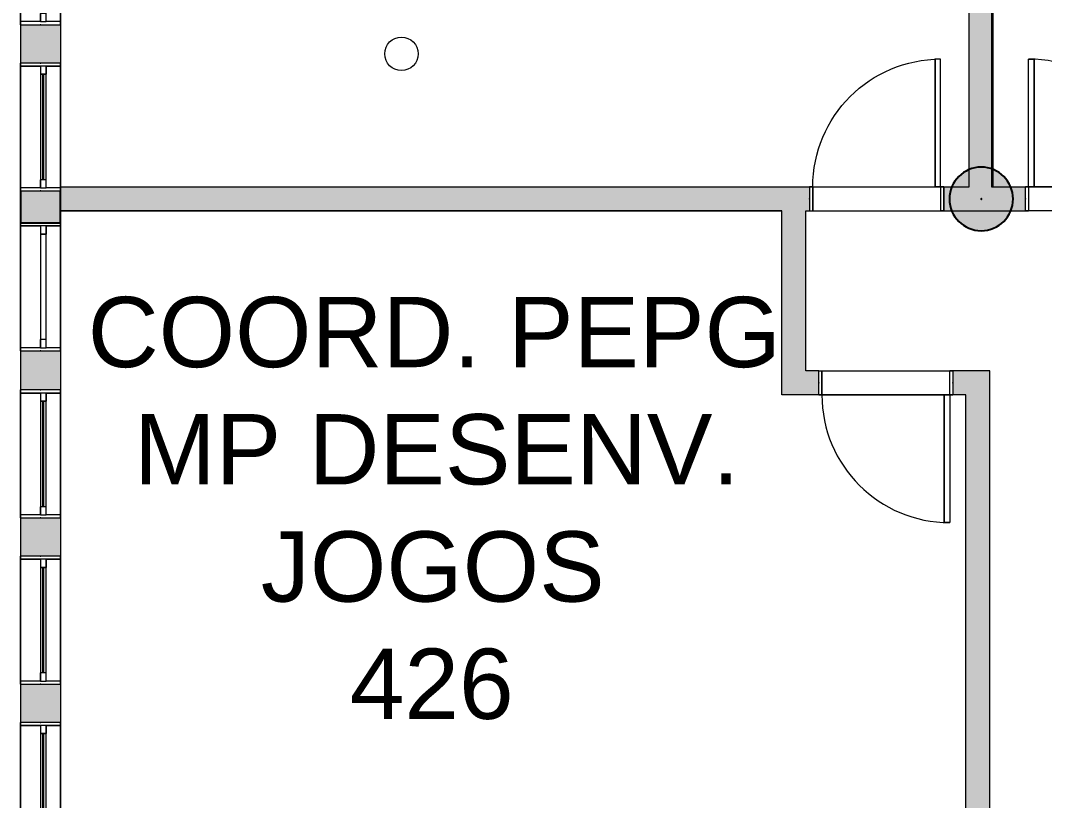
# Model space of a CAD drawing. Header units: metres. Extents: x 512 to 829, y -209 to 245.
# Drawn here: x 763.84 to 770.25, y -85.34 to -80.46 of the extents above; entities that cross this region are included whole.
import ezdxf

# ---------------------------------------------------------------- set-up
doc = ezdxf.new("R2010")
doc.units = ezdxf.units.M
doc.header["$LTSCALE"] = 0.508
doc.set_wipeout_variables(frame=1)
doc.header["$PDSIZE"] = -2
for name, color, linetype, lineweight in [('AMB-NOVOS', 10, 'Continuous', 15), ('COVID-ADESIVO MESA A', 20, 'Continuous', 5), ('None', 7, 'Continuous', 5), ('NãoImprimir', 7, 'Continuous', 5), ('Peitoris', 2, 'Continuous', 5), ('Telhado-Princ', 7, 'Continuous', 5)]:
    doc.layers.add(name, color=color, linetype=linetype, lineweight=lineweight)

# ---------------------------------------------------------------- blocks, each defined once
blk = doc.blocks.new('Grupo-597')
at = {"color": 7, "linetype": 'Continuous', "lineweight": 5}
for points in [[(-0.4, 0.125), (-0.38095, 0.125), (-0.38095, -0.125), (-0.4, -0.125)], [(0.38095, 0.125), (0.4, 0.125), (0.4, -0.125), (0.38095, -0.125)]]:
    blk.add_wipeout(points, dxfattribs=at).dxf.layer = 'None'
at = {"layer": 'None', "color": 7, "linetype": 'Continuous', "lineweight": 5}
for points in [[(-0.4, 0.125), (-0.38095, 0.125), (-0.38095, -0.125), (-0.4, -0.125)], [(0.38095, 0.125), (0.4, 0.125), (0.4, -0.125), (0.38095, -0.125)]]:
    blk.add_lwpolyline(points, close=True, dxfattribs=at)
blk = doc.blocks.new('Grupo-598')
at = {"layer": 'None', "color": 7}
blk.add_blockref('Grupo-597', (0, 0), dxfattribs=at)
at = {"layer": 'None', "color": 7, "linetype": 'Continuous', "lineweight": 5}
for p, q in [((-0.4, 0.125), (-0.38095, 0.125)), ((-0.38095, 0.125), (-0.38095, -0.125)), ((0.4, 0.125), (0.38095, 0.125)), ((0.38095, 0.125), (0.38095, -0.125)), ((-0.4, -0.125), (-0.38095, -0.125)), ((0.4, -0.125), (0.38095, -0.125))]:
    blk.add_line(p, q, dxfattribs=at)
blk = doc.blocks.new('Grupo-599')
at = {"layer": 'None', "color": 7, "linetype": 'Continuous', "lineweight": 5}
for p, q in [((-0.38095, 0.034925), (-0.38095, 0)), ((0.38095, 0.034925), (0.38095, 0))]:
    blk.add_line(p, q, dxfattribs=at)
blk = doc.blocks.new('Grupo-600')
at = {"color": 7, "linetype": 'Continuous', "lineweight": 5}
for points in [[(-0.38095, 0.034925), (-0.33015, 0.034925), (-0.33015, 0), (-0.38095, 0)], [(0.33015, 0.034925), (0.38095, 0.034925), (0.38095, 0), (0.33015, 0)]]:
    blk.add_wipeout(points, dxfattribs=at).dxf.layer = 'None'
at = {"layer": 'None', "color": 7, "linetype": 'Continuous', "lineweight": 5}
for points in [[(-0.38095, 0.034925), (-0.33015, 0.034925), (-0.33015, 0), (-0.38095, 0)], [(0.33015, 0.034925), (0.38095, 0.034925), (0.38095, 0), (0.33015, 0)]]:
    blk.add_lwpolyline(points, close=True, dxfattribs=at)
blk = doc.blocks.new('Grupo-601')
at = {"layer": 'None', "color": 7}
blk.add_blockref('Grupo-599', (0, 0), dxfattribs=at)
at = {"color": 7, "linetype": 'Continuous', "lineweight": 5}
blk.add_wipeout([(-0.33015, 0.034925), (0.33015, 0.034925), (0.33015, 0), (-0.33015, 0)], dxfattribs=at).dxf.layer = 'None'
at = {"layer": 'None', "color": 7, "linetype": 'Continuous', "lineweight": 5}
blk.add_lwpolyline([(-0.33015, 0.034925), (0.33015, 0.034925), (0.33015, 0), (-0.33015, 0)], close=True, dxfattribs=at)
at = {"layer": 'None', "color": 7}
blk.add_blockref('Grupo-600', (0, 0), dxfattribs=at)
at = {"layer": 'None', "color": 7, "linetype": 'Continuous', "lineweight": 5}
for p, q in [((-0.38095, 0.034925), (-0.33015, 0.034925)), ((-0.38095, 0), (-0.33015, 0)), ((-0.33015, 0.034925), (-0.33015, 0)), ((0.38095, 0.034925), (0.33015, 0.034925)), ((0.33015, 0.034925), (0.33015, 0)), ((0.38095, 0), (0.33015, 0))]:
    blk.add_line(p, q, dxfattribs=at)
blk = doc.blocks.new('Grupo-604')
at = {"layer": 'None', "color": 7, "linetype": 'Continuous', "lineweight": 20}
for p, q in [((0.4, 0.125), (-0.4, 0.125)), ((0.4, -0.125), (-0.4, -0.125))]:
    blk.add_line(p, q, dxfattribs=at)
blk = doc.blocks.new('Window (2D)-54')
at = {"color": 7, "linetype": 'Continuous', "lineweight": 5}
blk.add_wipeout([(-0.4, 0.125), (0.4, 0.125), (0.4, -0.125), (-0.4, -0.125)], dxfattribs=at).dxf.layer = 'None'
at = {"layer": 'None', "color": 7}
blk.add_blockref('Grupo-598', (0, 0), dxfattribs=at)
at = {"layer": 'None', "color": 7, "linetype": 'Continuous', "lineweight": 5}
for p, q in [((-0.4, 0.125), (0.4, 0.125)), ((-0.4, -0.125), (0.4, -0.125))]:
    blk.add_line(p, q, dxfattribs=at)
at = {"layer": 'NãoImprimir', "linetype": 'Continuous'}
for p in [(-0.4, 0), (0.4, 0)]:
    blk.add_point(p, dxfattribs=at)
at = {"layer": 'Peitoris'}
blk.add_blockref('Grupo-601', (0, 0), dxfattribs=at)
at = {"layer": 'Telhado-Princ'}
blk.add_blockref('Grupo-604', (0, 0), dxfattribs=at)
blk = doc.blocks.new('Grupo-605')
at = {"color": 7, "linetype": 'Continuous', "lineweight": 5}
for points in [[(-0.4, 0.125), (-0.38095, 0.125), (-0.38095, -0.125), (-0.4, -0.125)], [(0.38095, 0.125), (0.4, 0.125), (0.4, -0.125), (0.38095, -0.125)]]:
    blk.add_wipeout(points, dxfattribs=at).dxf.layer = 'None'
at = {"layer": 'None', "color": 7, "linetype": 'Continuous', "lineweight": 5}
for points in [[(-0.4, 0.125), (-0.38095, 0.125), (-0.38095, -0.125), (-0.4, -0.125)], [(0.38095, 0.125), (0.4, 0.125), (0.4, -0.125), (0.38095, -0.125)]]:
    blk.add_lwpolyline(points, close=True, dxfattribs=at)
blk = doc.blocks.new('Grupo-606')
at = {"layer": 'None', "color": 7}
blk.add_blockref('Grupo-605', (0, 0), dxfattribs=at)
at = {"layer": 'None', "color": 7, "linetype": 'Continuous', "lineweight": 5}
for p, q in [((-0.4, 0.125), (-0.38095, 0.125)), ((-0.38095, 0.125), (-0.38095, -0.125)), ((0.4, 0.125), (0.38095, 0.125)), ((0.38095, 0.125), (0.38095, -0.125)), ((-0.4, -0.125), (-0.38095, -0.125)), ((0.4, -0.125), (0.38095, -0.125))]:
    blk.add_line(p, q, dxfattribs=at)
blk = doc.blocks.new('Grupo-607')
at = {"layer": 'None', "color": 7, "linetype": 'Continuous', "lineweight": 5}
for p, q in [((-0.38095, 0.034925), (-0.38095, 0)), ((0.38095, 0.034925), (0.38095, 0))]:
    blk.add_line(p, q, dxfattribs=at)
blk = doc.blocks.new('Grupo-608')
at = {"color": 7, "linetype": 'Continuous', "lineweight": 5}
for points in [[(-0.38095, 0.034925), (-0.33015, 0.034925), (-0.33015, 0), (-0.38095, 0)], [(0.33015, 0.034925), (0.38095, 0.034925), (0.38095, 0), (0.33015, 0)]]:
    blk.add_wipeout(points, dxfattribs=at).dxf.layer = 'None'
at = {"layer": 'None', "color": 7, "linetype": 'Continuous', "lineweight": 5}
for points in [[(-0.38095, 0.034925), (-0.33015, 0.034925), (-0.33015, 0), (-0.38095, 0)], [(0.33015, 0.034925), (0.38095, 0.034925), (0.38095, 0), (0.33015, 0)]]:
    blk.add_lwpolyline(points, close=True, dxfattribs=at)
blk = doc.blocks.new('Grupo-609')
at = {"layer": 'None', "color": 7}
blk.add_blockref('Grupo-607', (0, 0), dxfattribs=at)
at = {"color": 7, "linetype": 'Continuous', "lineweight": 5}
blk.add_wipeout([(-0.33015, 0.034925), (0.33015, 0.034925), (0.33015, 0), (-0.33015, 0)], dxfattribs=at).dxf.layer = 'None'
at = {"layer": 'None', "color": 7, "linetype": 'Continuous', "lineweight": 5}
blk.add_lwpolyline([(-0.33015, 0.034925), (0.33015, 0.034925), (0.33015, 0), (-0.33015, 0)], close=True, dxfattribs=at)
at = {"layer": 'None', "color": 7}
blk.add_blockref('Grupo-608', (0, 0), dxfattribs=at)
at = {"layer": 'None', "color": 7, "linetype": 'Continuous', "lineweight": 5}
for p, q in [((-0.38095, 0.034925), (-0.33015, 0.034925)), ((-0.38095, 0), (-0.33015, 0)), ((-0.33015, 0.034925), (-0.33015, 0)), ((0.38095, 0.034925), (0.33015, 0.034925)), ((0.33015, 0.034925), (0.33015, 0)), ((0.38095, 0), (0.33015, 0))]:
    blk.add_line(p, q, dxfattribs=at)
blk = doc.blocks.new('Grupo-610')
at = {"color": 7, "linetype": 'Continuous', "lineweight": 9}
blk.add_wipeout([(-0.3301, 0.0181), (0.3301, 0.0181), (0.3301, 0.0168), (-0.3301, 0.0168)], dxfattribs=at).dxf.layer = 'None'
blk = doc.blocks.new('Grupo-611')
at = {"layer": 'None', "color": 7}
blk.add_blockref('Grupo-610', (0, 0), dxfattribs=at)
at = {"layer": 'None', "color": 7, "linetype": 'Continuous', "lineweight": 25}
for p, q in [((-0.3301, 0.0181), (0.3301, 0.0181)), ((-0.3301, 0.0168), (0.3301, 0.0168))]:
    blk.add_line(p, q, dxfattribs=at)
blk = doc.blocks.new('Grupo-612')
at = {"layer": 'None', "color": 7, "linetype": 'Continuous', "lineweight": 20}
for p, q in [((0.4, 0.125), (-0.4, 0.125)), ((0.4, -0.125), (-0.4, -0.125))]:
    blk.add_line(p, q, dxfattribs=at)
blk = doc.blocks.new('Window (2D)-55')
at = {"color": 7, "linetype": 'Continuous', "lineweight": 5}
blk.add_wipeout([(-0.4, 0.125), (0.4, 0.125), (0.4, -0.125), (-0.4, -0.125)], dxfattribs=at).dxf.layer = 'None'
at = {"layer": 'None', "color": 7}
blk.add_blockref('Grupo-606', (0, 0), dxfattribs=at)
at = {"layer": 'None', "color": 7, "linetype": 'Continuous', "lineweight": 5}
for p, q in [((-0.4, 0.125), (0.4, 0.125)), ((-0.4, -0.125), (0.4, -0.125))]:
    blk.add_line(p, q, dxfattribs=at)
at = {"layer": 'NãoImprimir', "linetype": 'Continuous'}
for p in [(-0.4, 0), (0.4, 0)]:
    blk.add_point(p, dxfattribs=at)
at = {"layer": 'Peitoris'}
blk.add_blockref('Grupo-609', (0, 0), dxfattribs=at)
blk.add_blockref('Grupo-611', (0, 0), dxfattribs=at)
at = {"layer": 'Telhado-Princ'}
blk.add_blockref('Grupo-612', (0, 0), dxfattribs=at)
blk = doc.blocks.new('Grupo-613')
at = {"color": 7, "linetype": 'Continuous', "lineweight": 5}
for points in [[(-0.4, 0.125), (-0.38095, 0.125), (-0.38095, -0.125), (-0.4, -0.125)], [(0.38095, 0.125), (0.4, 0.125), (0.4, -0.125), (0.38095, -0.125)]]:
    blk.add_wipeout(points, dxfattribs=at).dxf.layer = 'None'
at = {"layer": 'None', "color": 7, "linetype": 'Continuous', "lineweight": 5}
for points in [[(-0.4, 0.125), (-0.38095, 0.125), (-0.38095, -0.125), (-0.4, -0.125)], [(0.38095, 0.125), (0.4, 0.125), (0.4, -0.125), (0.38095, -0.125)]]:
    blk.add_lwpolyline(points, close=True, dxfattribs=at)
blk = doc.blocks.new('Grupo-614')
at = {"layer": 'None', "color": 7}
blk.add_blockref('Grupo-613', (0, 0), dxfattribs=at)
at = {"layer": 'None', "color": 7, "linetype": 'Continuous', "lineweight": 5}
for p, q in [((-0.4, 0.125), (-0.38095, 0.125)), ((-0.38095, 0.125), (-0.38095, -0.125)), ((0.4, 0.125), (0.38095, 0.125)), ((0.38095, 0.125), (0.38095, -0.125)), ((-0.4, -0.125), (-0.38095, -0.125)), ((0.4, -0.125), (0.38095, -0.125))]:
    blk.add_line(p, q, dxfattribs=at)
blk = doc.blocks.new('Grupo-615')
at = {"layer": 'None', "color": 7, "linetype": 'Continuous', "lineweight": 5}
for p, q in [((-0.38095, 0.034925), (-0.38095, 0)), ((0.38095, 0.034925), (0.38095, 0))]:
    blk.add_line(p, q, dxfattribs=at)
blk = doc.blocks.new('Grupo-616')
at = {"color": 7, "linetype": 'Continuous', "lineweight": 5}
for points in [[(-0.38095, 0.034925), (-0.33015, 0.034925), (-0.33015, 0), (-0.38095, 0)], [(0.33015, 0.034925), (0.38095, 0.034925), (0.38095, 0), (0.33015, 0)]]:
    blk.add_wipeout(points, dxfattribs=at).dxf.layer = 'None'
at = {"layer": 'None', "color": 7, "linetype": 'Continuous', "lineweight": 5}
for points in [[(-0.38095, 0.034925), (-0.33015, 0.034925), (-0.33015, 0), (-0.38095, 0)], [(0.33015, 0.034925), (0.38095, 0.034925), (0.38095, 0), (0.33015, 0)]]:
    blk.add_lwpolyline(points, close=True, dxfattribs=at)
blk = doc.blocks.new('Grupo-617')
at = {"layer": 'None', "color": 7}
blk.add_blockref('Grupo-615', (0, 0), dxfattribs=at)
at = {"color": 7, "linetype": 'Continuous', "lineweight": 5}
blk.add_wipeout([(-0.33015, 0.034925), (0.33015, 0.034925), (0.33015, 0), (-0.33015, 0)], dxfattribs=at).dxf.layer = 'None'
at = {"layer": 'None', "color": 7, "linetype": 'Continuous', "lineweight": 5}
blk.add_lwpolyline([(-0.33015, 0.034925), (0.33015, 0.034925), (0.33015, 0), (-0.33015, 0)], close=True, dxfattribs=at)
at = {"layer": 'None', "color": 7}
blk.add_blockref('Grupo-616', (0, 0), dxfattribs=at)
at = {"layer": 'None', "color": 7, "linetype": 'Continuous', "lineweight": 5}
for p, q in [((-0.38095, 0.034925), (-0.33015, 0.034925)), ((-0.38095, 0), (-0.33015, 0)), ((-0.33015, 0.034925), (-0.33015, 0)), ((0.38095, 0.034925), (0.33015, 0.034925)), ((0.33015, 0.034925), (0.33015, 0)), ((0.38095, 0), (0.33015, 0))]:
    blk.add_line(p, q, dxfattribs=at)
blk = doc.blocks.new('Grupo-618')
at = {"color": 7, "linetype": 'Continuous', "lineweight": 9}
blk.add_wipeout([(-0.3301, 0.0181), (0.3301, 0.0181), (0.3301, 0.0168), (-0.3301, 0.0168)], dxfattribs=at).dxf.layer = 'None'
blk = doc.blocks.new('Grupo-619')
at = {"layer": 'None', "color": 7}
blk.add_blockref('Grupo-618', (0, 0), dxfattribs=at)
at = {"layer": 'None', "color": 7, "linetype": 'Continuous', "lineweight": 25}
for p, q in [((-0.3301, 0.0181), (0.3301, 0.0181)), ((-0.3301, 0.0168), (0.3301, 0.0168))]:
    blk.add_line(p, q, dxfattribs=at)
blk = doc.blocks.new('Grupo-620')
at = {"layer": 'None', "color": 7, "linetype": 'Continuous', "lineweight": 20}
for p, q in [((0.4, 0.125), (-0.4, 0.125)), ((0.4, -0.125), (-0.4, -0.125))]:
    blk.add_line(p, q, dxfattribs=at)
blk = doc.blocks.new('Window (2D)-56')
at = {"color": 7, "linetype": 'Continuous', "lineweight": 5}
blk.add_wipeout([(-0.4, 0.125), (0.4, 0.125), (0.4, -0.125), (-0.4, -0.125)], dxfattribs=at).dxf.layer = 'None'
at = {"layer": 'None', "color": 7}
blk.add_blockref('Grupo-614', (0, 0), dxfattribs=at)
at = {"layer": 'None', "color": 7, "linetype": 'Continuous', "lineweight": 5}
for p, q in [((-0.4, 0.125), (0.4, 0.125)), ((-0.4, -0.125), (0.4, -0.125))]:
    blk.add_line(p, q, dxfattribs=at)
at = {"layer": 'NãoImprimir', "linetype": 'Continuous'}
for p in [(-0.4, 0), (0.4, 0)]:
    blk.add_point(p, dxfattribs=at)
at = {"layer": 'Peitoris'}
blk.add_blockref('Grupo-617', (0, 0), dxfattribs=at)
blk.add_blockref('Grupo-619', (0, 0), dxfattribs=at)
at = {"layer": 'Telhado-Princ'}
blk.add_blockref('Grupo-620', (0, 0), dxfattribs=at)
blk = doc.blocks.new('Grupo-621')
at = {"color": 7, "linetype": 'Continuous', "lineweight": 5}
for points in [[(-0.4, 0.125), (-0.38095, 0.125), (-0.38095, -0.125), (-0.4, -0.125)], [(0.38095, 0.125), (0.4, 0.125), (0.4, -0.125), (0.38095, -0.125)]]:
    blk.add_wipeout(points, dxfattribs=at).dxf.layer = 'None'
at = {"layer": 'None', "color": 7, "linetype": 'Continuous', "lineweight": 5}
for points in [[(-0.4, 0.125), (-0.38095, 0.125), (-0.38095, -0.125), (-0.4, -0.125)], [(0.38095, 0.125), (0.4, 0.125), (0.4, -0.125), (0.38095, -0.125)]]:
    blk.add_lwpolyline(points, close=True, dxfattribs=at)
blk = doc.blocks.new('Grupo-622')
at = {"layer": 'None', "color": 7}
blk.add_blockref('Grupo-621', (0, 0), dxfattribs=at)
at = {"layer": 'None', "color": 7, "linetype": 'Continuous', "lineweight": 5}
for p, q in [((-0.4, 0.125), (-0.38095, 0.125)), ((-0.38095, 0.125), (-0.38095, -0.125)), ((0.4, 0.125), (0.38095, 0.125)), ((0.38095, 0.125), (0.38095, -0.125)), ((-0.4, -0.125), (-0.38095, -0.125)), ((0.4, -0.125), (0.38095, -0.125))]:
    blk.add_line(p, q, dxfattribs=at)
blk = doc.blocks.new('Grupo-623')
at = {"layer": 'None', "color": 7, "linetype": 'Continuous', "lineweight": 5}
for p, q in [((-0.38095, 0.034925), (-0.38095, 0)), ((0.38095, 0.034925), (0.38095, 0))]:
    blk.add_line(p, q, dxfattribs=at)
blk = doc.blocks.new('Grupo-624')
at = {"color": 7, "linetype": 'Continuous', "lineweight": 5}
for points in [[(-0.38095, 0.034925), (-0.33015, 0.034925), (-0.33015, 0), (-0.38095, 0)], [(0.33015, 0.034925), (0.38095, 0.034925), (0.38095, 0), (0.33015, 0)]]:
    blk.add_wipeout(points, dxfattribs=at).dxf.layer = 'None'
at = {"layer": 'None', "color": 7, "linetype": 'Continuous', "lineweight": 5}
for points in [[(-0.38095, 0.034925), (-0.33015, 0.034925), (-0.33015, 0), (-0.38095, 0)], [(0.33015, 0.034925), (0.38095, 0.034925), (0.38095, 0), (0.33015, 0)]]:
    blk.add_lwpolyline(points, close=True, dxfattribs=at)
blk = doc.blocks.new('Grupo-625')
at = {"layer": 'None', "color": 7}
blk.add_blockref('Grupo-623', (0, 0), dxfattribs=at)
at = {"color": 7, "linetype": 'Continuous', "lineweight": 5}
blk.add_wipeout([(-0.33015, 0.034925), (0.33015, 0.034925), (0.33015, 0), (-0.33015, 0)], dxfattribs=at).dxf.layer = 'None'
at = {"layer": 'None', "color": 7, "linetype": 'Continuous', "lineweight": 5}
blk.add_lwpolyline([(-0.33015, 0.034925), (0.33015, 0.034925), (0.33015, 0), (-0.33015, 0)], close=True, dxfattribs=at)
at = {"layer": 'None', "color": 7}
blk.add_blockref('Grupo-624', (0, 0), dxfattribs=at)
at = {"layer": 'None', "color": 7, "linetype": 'Continuous', "lineweight": 5}
for p, q in [((-0.38095, 0.034925), (-0.33015, 0.034925)), ((-0.38095, 0), (-0.33015, 0)), ((-0.33015, 0.034925), (-0.33015, 0)), ((0.38095, 0.034925), (0.33015, 0.034925)), ((0.33015, 0.034925), (0.33015, 0)), ((0.38095, 0), (0.33015, 0))]:
    blk.add_line(p, q, dxfattribs=at)
blk = doc.blocks.new('Grupo-626')
at = {"color": 7, "linetype": 'Continuous', "lineweight": 9}
blk.add_wipeout([(-0.3301, 0.0181), (0.3301, 0.0181), (0.3301, 0.0168), (-0.3301, 0.0168)], dxfattribs=at).dxf.layer = 'None'
blk = doc.blocks.new('Grupo-627')
at = {"layer": 'None', "color": 7}
blk.add_blockref('Grupo-626', (0, 0), dxfattribs=at)
at = {"layer": 'None', "color": 7, "linetype": 'Continuous', "lineweight": 25}
for p, q in [((-0.3301, 0.0181), (0.3301, 0.0181)), ((-0.3301, 0.0168), (0.3301, 0.0168))]:
    blk.add_line(p, q, dxfattribs=at)
blk = doc.blocks.new('Grupo-628')
at = {"layer": 'None', "color": 7, "linetype": 'Continuous', "lineweight": 20}
for p, q in [((0.4, 0.125), (-0.4, 0.125)), ((0.4, -0.125), (-0.4, -0.125))]:
    blk.add_line(p, q, dxfattribs=at)
blk = doc.blocks.new('Window (2D)-57')
at = {"color": 7, "linetype": 'Continuous', "lineweight": 5}
blk.add_wipeout([(-0.4, 0.125), (0.4, 0.125), (0.4, -0.125), (-0.4, -0.125)], dxfattribs=at).dxf.layer = 'None'
at = {"layer": 'None', "color": 7}
blk.add_blockref('Grupo-622', (0, 0), dxfattribs=at)
at = {"layer": 'None', "color": 7, "linetype": 'Continuous', "lineweight": 5}
for p, q in [((-0.4, 0.125), (0.4, 0.125)), ((-0.4, -0.125), (0.4, -0.125))]:
    blk.add_line(p, q, dxfattribs=at)
at = {"layer": 'NãoImprimir', "linetype": 'Continuous'}
for p in [(-0.4, 0), (0.4, 0)]:
    blk.add_point(p, dxfattribs=at)
at = {"layer": 'Peitoris'}
blk.add_blockref('Grupo-625', (0, 0), dxfattribs=at)
blk.add_blockref('Grupo-627', (0, 0), dxfattribs=at)
at = {"layer": 'Telhado-Princ'}
blk.add_blockref('Grupo-628', (0, 0), dxfattribs=at)
blk = doc.blocks.new('Grupo-1900')
at = {"layer": 'None', "color": 7, "linetype": 'Continuous', "lineweight": 5}
for p, q in [((-0.42, 0.075), (-0.42, -0.075)), ((0.42, 0.075), (0.42, -0.075))]:
    blk.add_line(p, q, dxfattribs=at)
blk = doc.blocks.new('Grupo-1901')
at = {"color": 7, "linetype": 'Continuous', "lineweight": 5}
for points in [[(-0.42, 0.075), (-0.4, 0.075), (-0.4, -0.075), (-0.42, -0.075)], [(0.4, 0.075), (0.42, 0.075), (0.42, -0.075), (0.4, -0.075)]]:
    blk.add_wipeout(points, dxfattribs=at).dxf.layer = 'None'
at = {"layer": 'None', "color": 7, "linetype": 'Continuous', "lineweight": 5}
for points in [[(-0.42, 0.075), (-0.4, 0.075), (-0.4, -0.075), (-0.42, -0.075)], [(0.4, 0.075), (0.42, 0.075), (0.42, -0.075), (0.4, -0.075)]]:
    blk.add_lwpolyline(points, close=True, dxfattribs=at)
blk = doc.blocks.new('Grupo-1902')
at = {"layer": 'None', "color": 7}
blk.add_blockref('Grupo-1900', (0, 0), dxfattribs=at)
blk.add_blockref('Grupo-1901', (0, 0), dxfattribs=at)
at = {"layer": 'None', "color": 7, "linetype": 'Continuous', "lineweight": 5}
for p, q in [((-0.42, 0.075), (-0.4, 0.075)), ((-0.4, 0.075), (-0.4, -0.075)), ((0.42, 0.075), (0.4, 0.075)), ((0.4, 0.075), (0.4, -0.075)), ((-0.42, -0.075), (-0.4, -0.075)), ((0.42, -0.075), (0.4, -0.075))]:
    blk.add_line(p, q, dxfattribs=at)
blk = doc.blocks.new('Grupo-1903')
at = {"layer": 'None', "color": 7, "linetype": 'Continuous', "lineweight": 5}
blk.add_arc((-0.4, 0.075), 0.8, 0, 90, dxfattribs=at)
blk = doc.blocks.new('Grupo-1904')
at = {"color": 7, "linetype": 'Continuous', "lineweight": 5}
blk.add_wipeout([(-0.4, 0.075), (-0.4, 0.875), (-0.365, 0.875), (-0.365, 0.075)], dxfattribs=at).dxf.layer = 'None'
at = {"layer": 'None', "color": 7, "linetype": 'Continuous', "lineweight": 5}
blk.add_lwpolyline([(-0.4, 0.075), (-0.4, 0.875), (-0.365, 0.875), (-0.365, 0.075)], close=True, dxfattribs=at)
blk = doc.blocks.new('Grupo-1905')
at = {"layer": 'None', "color": 7}
blk.add_blockref('Grupo-1904', (0, 0), dxfattribs=at)
at = {"layer": 'None', "color": 7, "linetype": 'Continuous', "lineweight": 5}
for p, q in [((-0.4, 0.075), (-0.4, 0.875)), ((-0.4, 0.875), (-0.365, 0.875)), ((-0.365, 0.075), (-0.365, 0.875)), ((-0.4, 0.075), (-0.365, 0.075))]:
    blk.add_line(p, q, dxfattribs=at)
blk = doc.blocks.new('Grupo-1906')
at = {"layer": 'Peitoris', "color": 7}
blk.add_blockref('Grupo-1905', (0, 0), dxfattribs=at)
blk = doc.blocks.new('Grupo-1907')
at = {"layer": 'None', "color": 7, "linetype": 'Continuous', "lineweight": 5}
for p, q in [((0.42, 0.075), (-0.42, 0.075)), ((0.42, -0.075), (-0.42, -0.075))]:
    blk.add_line(p, q, dxfattribs=at)
blk = doc.blocks.new('Door (2D)-63')
at = {"layer": 'None', "color": 7}
blk.add_blockref('Grupo-1902', (0, 0), dxfattribs=at)
at = {"layer": 'NãoImprimir', "color": 7, "linetype": 'Continuous', "lineweight": 5}
for p in [(-0.42, 0), (0.42, 0)]:
    blk.add_point(p, dxfattribs=at)
at = {"layer": 'Peitoris', "color": 7}
blk.add_blockref('Grupo-1903', (0, 0), dxfattribs=at)
at = {"layer": 'None', "color": 7}
blk.add_blockref('Grupo-1906', (0, 0), dxfattribs=at)
at = {"layer": 'Telhado-Princ', "color": 7}
blk.add_blockref('Grupo-1907', (0, 0), dxfattribs=at)
blk = doc.blocks.new('Grupo-1908')
at = {"layer": 'None', "color": 7, "linetype": 'Continuous', "lineweight": 5}
for p, q in [((-0.42, 0.075), (-0.42, -0.075)), ((0.42, 0.075), (0.42, -0.075))]:
    blk.add_line(p, q, dxfattribs=at)
blk = doc.blocks.new('Grupo-1909')
at = {"color": 7, "linetype": 'Continuous', "lineweight": 5}
for points in [[(-0.42, 0.075), (-0.4, 0.075), (-0.4, -0.075), (-0.42, -0.075)], [(0.4, 0.075), (0.42, 0.075), (0.42, -0.075), (0.4, -0.075)]]:
    blk.add_wipeout(points, dxfattribs=at).dxf.layer = 'None'
at = {"layer": 'None', "color": 7, "linetype": 'Continuous', "lineweight": 5}
for points in [[(-0.42, 0.075), (-0.4, 0.075), (-0.4, -0.075), (-0.42, -0.075)], [(0.4, 0.075), (0.42, 0.075), (0.42, -0.075), (0.4, -0.075)]]:
    blk.add_lwpolyline(points, close=True, dxfattribs=at)
blk = doc.blocks.new('Grupo-1910')
at = {"layer": 'None', "color": 7}
blk.add_blockref('Grupo-1908', (0, 0), dxfattribs=at)
blk.add_blockref('Grupo-1909', (0, 0), dxfattribs=at)
at = {"layer": 'None', "color": 7, "linetype": 'Continuous', "lineweight": 5}
for p, q in [((-0.42, 0.075), (-0.4, 0.075)), ((-0.4, 0.075), (-0.4, -0.075)), ((0.42, 0.075), (0.4, 0.075)), ((0.4, 0.075), (0.4, -0.075)), ((-0.42, -0.075), (-0.4, -0.075)), ((0.42, -0.075), (0.4, -0.075))]:
    blk.add_line(p, q, dxfattribs=at)
blk = doc.blocks.new('Grupo-1911')
at = {"layer": 'None', "color": 7, "linetype": 'Continuous', "lineweight": 5}
blk.add_arc((-0.4, 0.075), 0.8, 0, 90, dxfattribs=at)
blk = doc.blocks.new('Grupo-1912')
at = {"color": 7, "linetype": 'Continuous', "lineweight": 5}
blk.add_wipeout([(-0.4, 0.075), (-0.4, 0.875), (-0.365, 0.875), (-0.365, 0.075)], dxfattribs=at).dxf.layer = 'None'
at = {"layer": 'None', "color": 7, "linetype": 'Continuous', "lineweight": 5}
blk.add_lwpolyline([(-0.4, 0.075), (-0.4, 0.875), (-0.365, 0.875), (-0.365, 0.075)], close=True, dxfattribs=at)
blk = doc.blocks.new('Grupo-1913')
at = {"layer": 'None', "color": 7}
blk.add_blockref('Grupo-1912', (0, 0), dxfattribs=at)
at = {"layer": 'None', "color": 7, "linetype": 'Continuous', "lineweight": 5}
for p, q in [((-0.4, 0.075), (-0.4, 0.875)), ((-0.4, 0.875), (-0.365, 0.875)), ((-0.365, 0.075), (-0.365, 0.875)), ((-0.4, 0.075), (-0.365, 0.075))]:
    blk.add_line(p, q, dxfattribs=at)
blk = doc.blocks.new('Grupo-1914')
at = {"layer": 'Peitoris', "color": 7}
blk.add_blockref('Grupo-1913', (0, 0), dxfattribs=at)
blk = doc.blocks.new('Grupo-1915')
at = {"layer": 'None', "color": 7, "linetype": 'Continuous', "lineweight": 5}
for p, q in [((0.42, 0.075), (-0.42, 0.075)), ((0.42, -0.075), (-0.42, -0.075))]:
    blk.add_line(p, q, dxfattribs=at)
blk = doc.blocks.new('Door (2D)-64')
at = {"layer": 'None', "color": 7}
blk.add_blockref('Grupo-1910', (0, 0), dxfattribs=at)
at = {"layer": 'NãoImprimir', "color": 7, "linetype": 'Continuous', "lineweight": 5}
for p in [(-0.42, 0), (0.42, 0)]:
    blk.add_point(p, dxfattribs=at)
at = {"layer": 'Peitoris', "color": 7}
blk.add_blockref('Grupo-1911', (0, 0), dxfattribs=at)
at = {"layer": 'None', "color": 7}
blk.add_blockref('Grupo-1914', (0, 0), dxfattribs=at)
at = {"layer": 'Telhado-Princ', "color": 7}
blk.add_blockref('Grupo-1915', (0, 0), dxfattribs=at)
blk = doc.blocks.new('Grupo-2252')
at = {"layer": 'None', "color": 7, "linetype": 'Continuous', "lineweight": 5}
for p, q in [((-0.42, 0.075), (-0.42, -0.075)), ((0.42, 0.075), (0.42, -0.075))]:
    blk.add_line(p, q, dxfattribs=at)
blk = doc.blocks.new('Grupo-2253')
at = {"color": 7, "linetype": 'Continuous', "lineweight": 5}
for points in [[(-0.42, 0.075), (-0.4, 0.075), (-0.4, -0.075), (-0.42, -0.075)], [(0.4, 0.075), (0.42, 0.075), (0.42, -0.075), (0.4, -0.075)]]:
    blk.add_wipeout(points, dxfattribs=at).dxf.layer = 'None'
at = {"layer": 'None', "color": 7, "linetype": 'Continuous', "lineweight": 5}
for points in [[(-0.42, 0.075), (-0.4, 0.075), (-0.4, -0.075), (-0.42, -0.075)], [(0.4, 0.075), (0.42, 0.075), (0.42, -0.075), (0.4, -0.075)]]:
    blk.add_lwpolyline(points, close=True, dxfattribs=at)
blk = doc.blocks.new('Grupo-2254')
at = {"layer": 'None', "color": 7}
blk.add_blockref('Grupo-2252', (0, 0), dxfattribs=at)
blk.add_blockref('Grupo-2253', (0, 0), dxfattribs=at)
at = {"layer": 'None', "color": 7, "linetype": 'Continuous', "lineweight": 5}
for p, q in [((-0.42, 0.075), (-0.4, 0.075)), ((-0.4, 0.075), (-0.4, -0.075)), ((0.42, 0.075), (0.4, 0.075)), ((0.4, 0.075), (0.4, -0.075)), ((-0.42, -0.075), (-0.4, -0.075)), ((0.42, -0.075), (0.4, -0.075))]:
    blk.add_line(p, q, dxfattribs=at)
blk = doc.blocks.new('Grupo-2255')
at = {"layer": 'None', "color": 7, "linetype": 'Continuous', "lineweight": 5}
blk.add_arc((-0.4, 0.075), 0.8, 0, 90, dxfattribs=at)
blk = doc.blocks.new('Grupo-2256')
at = {"color": 7, "linetype": 'Continuous', "lineweight": 5}
blk.add_wipeout([(-0.4, 0.075), (-0.4, 0.875), (-0.365, 0.875), (-0.365, 0.075)], dxfattribs=at).dxf.layer = 'None'
at = {"layer": 'None', "color": 7, "linetype": 'Continuous', "lineweight": 5}
blk.add_lwpolyline([(-0.4, 0.075), (-0.4, 0.875), (-0.365, 0.875), (-0.365, 0.075)], close=True, dxfattribs=at)
blk = doc.blocks.new('Grupo-2257')
at = {"layer": 'None', "color": 7}
blk.add_blockref('Grupo-2256', (0, 0), dxfattribs=at)
at = {"layer": 'None', "color": 7, "linetype": 'Continuous', "lineweight": 5}
for p, q in [((-0.4, 0.075), (-0.4, 0.875)), ((-0.4, 0.875), (-0.365, 0.875)), ((-0.365, 0.075), (-0.365, 0.875)), ((-0.4, 0.075), (-0.365, 0.075))]:
    blk.add_line(p, q, dxfattribs=at)
blk = doc.blocks.new('Grupo-2258')
at = {"layer": 'Peitoris', "color": 7}
blk.add_blockref('Grupo-2257', (0, 0), dxfattribs=at)
blk = doc.blocks.new('Grupo-2259')
at = {"layer": 'None', "color": 7, "linetype": 'Continuous', "lineweight": 5}
for p, q in [((0.42, 0.075), (-0.42, 0.075)), ((0.42, -0.075), (-0.42, -0.075))]:
    blk.add_line(p, q, dxfattribs=at)
blk = doc.blocks.new('Door (2D)-74')
at = {"layer": 'None', "color": 7}
blk.add_blockref('Grupo-2254', (0, 0), dxfattribs=at)
at = {"layer": 'NãoImprimir', "color": 7, "linetype": 'Continuous', "lineweight": 5}
for p in [(-0.42, 0), (0.42, 0)]:
    blk.add_point(p, dxfattribs=at)
at = {"layer": 'Peitoris', "color": 7}
blk.add_blockref('Grupo-2255', (0, 0), dxfattribs=at)
at = {"layer": 'None', "color": 7}
blk.add_blockref('Grupo-2258', (0, 0), dxfattribs=at)
at = {"layer": 'Telhado-Princ', "color": 7}
blk.add_blockref('Grupo-2259', (0, 0), dxfattribs=at)
blk = doc.blocks.new('Grupo-2260')
at = {"layer": 'None', "linetype": 'Continuous', "lineweight": 0}
h = blk.add_hatch(color=255, dxfattribs=at)
edge = h.paths.add_edge_path()
edge.add_arc((53.0773, 17.4475), 0.1989, 90, 180)
edge.add_arc((53.0773, 17.4475), 0.1989, 180, 270)
edge.add_line((53.0773, 17.2485), (53.0773, 17.4485))
edge.add_arc((53.0773, 17.4475), 0.00106, 0, 90, ccw=False)
edge.add_arc((53.0773, 17.4475), 0.00106, 270, 360, ccw=False)
edge.add_line((53.0773, 17.4464), (53.0773, 17.6464))
h = blk.add_hatch(color=255, dxfattribs=at)
edge = h.paths.add_edge_path()
edge.add_arc((53.0773, 17.4475), 0.1989, 270, 360)
edge.add_arc((53.0773, 17.4475), 0.1989, 0, 90)
edge.add_line((53.0773, 17.6464), (53.0773, 17.4464))
edge.add_arc((53.0773, 17.4475), 0.00106, 180, 270, ccw=False)
edge.add_arc((53.0773, 17.4475), 0.00106, 90, 180, ccw=False)
edge.add_line((53.0773, 17.4485), (53.0773, 17.2485))
blk.add_hatch(color=255, dxfattribs=at).paths.add_polyline_path([(47.3163, 17.2973), (47.3163, 17.4973), (47.0663, 17.4973), (47.0663, 17.2973)])
at = {"layer": 'None', "color": 7, "linetype": 'Continuous', "lineweight": 25}
blk.add_lwpolyline([(47.3163, 17.2973), (47.3163, 17.4973), (47.0663, 17.4973), (47.0663, 17.2973)], close=True, dxfattribs=at)
for radius, start, end in [(0.1989, 90, 270), (0.1989, 270, 90), (0.00106, 90, 270), (0.00106, 270, 90)]:
    blk.add_arc((53.0773, 17.4475), radius, start, end, dxfattribs=at)
blk = doc.blocks.new('Grupo-2104')
at = {"color": 7, "linetype": 'Continuous', "lineweight": 5}
for points in [[(-0.4, 0.125), (-0.38095, 0.125), (-0.38095, -0.125), (-0.4, -0.125)], [(0.38095, 0.125), (0.4, 0.125), (0.4, -0.125), (0.38095, -0.125)]]:
    blk.add_wipeout(points, dxfattribs=at).dxf.layer = 'None'
at = {"layer": 'None', "color": 7, "linetype": 'Continuous', "lineweight": 5}
for points in [[(-0.4, 0.125), (-0.38095, 0.125), (-0.38095, -0.125), (-0.4, -0.125)], [(0.38095, 0.125), (0.4, 0.125), (0.4, -0.125), (0.38095, -0.125)]]:
    blk.add_lwpolyline(points, close=True, dxfattribs=at)
blk = doc.blocks.new('Grupo-2105')
at = {"layer": 'None', "color": 7}
blk.add_blockref('Grupo-2104', (0, 0), dxfattribs=at)
at = {"layer": 'None', "color": 7, "linetype": 'Continuous', "lineweight": 5}
for p, q in [((-0.4, 0.125), (-0.38095, 0.125)), ((-0.38095, 0.125), (-0.38095, -0.125)), ((0.4, 0.125), (0.38095, 0.125)), ((0.38095, 0.125), (0.38095, -0.125)), ((-0.4, -0.125), (-0.38095, -0.125)), ((0.4, -0.125), (0.38095, -0.125))]:
    blk.add_line(p, q, dxfattribs=at)
blk = doc.blocks.new('Grupo-2106')
at = {"layer": 'None', "color": 7, "linetype": 'Continuous', "lineweight": 5}
for p, q in [((-0.38095, 0.034925), (-0.38095, 0)), ((0.38095, 0.034925), (0.38095, 0))]:
    blk.add_line(p, q, dxfattribs=at)
blk = doc.blocks.new('Grupo-2107')
at = {"color": 7, "linetype": 'Continuous', "lineweight": 5}
for points in [[(-0.38095, 0.034925), (-0.33015, 0.034925), (-0.33015, 0), (-0.38095, 0)], [(0.33015, 0.034925), (0.38095, 0.034925), (0.38095, 0), (0.33015, 0)]]:
    blk.add_wipeout(points, dxfattribs=at).dxf.layer = 'None'
at = {"layer": 'None', "color": 7, "linetype": 'Continuous', "lineweight": 5}
for points in [[(-0.38095, 0.034925), (-0.33015, 0.034925), (-0.33015, 0), (-0.38095, 0)], [(0.33015, 0.034925), (0.38095, 0.034925), (0.38095, 0), (0.33015, 0)]]:
    blk.add_lwpolyline(points, close=True, dxfattribs=at)
blk = doc.blocks.new('Grupo-2108')
at = {"layer": 'None', "color": 7}
blk.add_blockref('Grupo-2106', (0, 0), dxfattribs=at)
at = {"color": 7, "linetype": 'Continuous', "lineweight": 5}
blk.add_wipeout([(-0.33015, 0.034925), (0.33015, 0.034925), (0.33015, 0), (-0.33015, 0)], dxfattribs=at).dxf.layer = 'None'
at = {"layer": 'None', "color": 7, "linetype": 'Continuous', "lineweight": 5}
blk.add_lwpolyline([(-0.33015, 0.034925), (0.33015, 0.034925), (0.33015, 0), (-0.33015, 0)], close=True, dxfattribs=at)
at = {"layer": 'None', "color": 7}
blk.add_blockref('Grupo-2107', (0, 0), dxfattribs=at)
at = {"layer": 'None', "color": 7, "linetype": 'Continuous', "lineweight": 5}
for p, q in [((-0.38095, 0.034925), (-0.33015, 0.034925)), ((-0.38095, 0), (-0.33015, 0)), ((-0.33015, 0.034925), (-0.33015, 0)), ((0.38095, 0.034925), (0.33015, 0.034925)), ((0.33015, 0.034925), (0.33015, 0)), ((0.38095, 0), (0.33015, 0))]:
    blk.add_line(p, q, dxfattribs=at)
blk = doc.blocks.new('Grupo-2109')
at = {"color": 7, "linetype": 'Continuous', "lineweight": 9}
blk.add_wipeout([(-0.3301, 0.0181), (0.3301, 0.0181), (0.3301, 0.0168), (-0.3301, 0.0168)], dxfattribs=at).dxf.layer = 'None'
blk = doc.blocks.new('Grupo-2110')
at = {"layer": 'None', "color": 7}
blk.add_blockref('Grupo-2109', (0, 0), dxfattribs=at)
at = {"layer": 'None', "color": 7, "linetype": 'Continuous', "lineweight": 25}
for p, q in [((-0.3301, 0.0181), (0.3301, 0.0181)), ((-0.3301, 0.0168), (0.3301, 0.0168))]:
    blk.add_line(p, q, dxfattribs=at)
blk = doc.blocks.new('Grupo-2111')
at = {"layer": 'None', "color": 7, "linetype": 'Continuous', "lineweight": 20}
for p, q in [((0.4, 0.125), (-0.4, 0.125)), ((0.4, -0.125), (-0.4, -0.125))]:
    blk.add_line(p, q, dxfattribs=at)
blk = doc.blocks.new('Window (2D)-192')
at = {"color": 7, "linetype": 'Continuous', "lineweight": 5}
blk.add_wipeout([(-0.4, 0.125), (0.4, 0.125), (0.4, -0.125), (-0.4, -0.125)], dxfattribs=at).dxf.layer = 'None'
at = {"layer": 'None', "color": 7}
blk.add_blockref('Grupo-2105', (0, 0), dxfattribs=at)
at = {"layer": 'None', "color": 7, "linetype": 'Continuous', "lineweight": 5}
for p, q in [((-0.4, 0.125), (0.4, 0.125)), ((-0.4, -0.125), (0.4, -0.125))]:
    blk.add_line(p, q, dxfattribs=at)
at = {"layer": 'NãoImprimir', "linetype": 'Continuous'}
for p in [(-0.4, 0), (0.4, 0)]:
    blk.add_point(p, dxfattribs=at)
at = {"layer": 'Peitoris'}
blk.add_blockref('Grupo-2108', (0, 0), dxfattribs=at)
blk.add_blockref('Grupo-2110', (0, 0), dxfattribs=at)
at = {"layer": 'Telhado-Princ'}
blk.add_blockref('Grupo-2111', (0, 0), dxfattribs=at)
blk = doc.blocks.new('Grupo-2112')
at = {"color": 7, "linetype": 'Continuous', "lineweight": 5}
for points in [[(-0.4, 0.125), (-0.38095, 0.125), (-0.38095, -0.125), (-0.4, -0.125)], [(0.38095, 0.125), (0.4, 0.125), (0.4, -0.125), (0.38095, -0.125)]]:
    blk.add_wipeout(points, dxfattribs=at).dxf.layer = 'None'
at = {"layer": 'None', "color": 7, "linetype": 'Continuous', "lineweight": 5}
for points in [[(-0.4, 0.125), (-0.38095, 0.125), (-0.38095, -0.125), (-0.4, -0.125)], [(0.38095, 0.125), (0.4, 0.125), (0.4, -0.125), (0.38095, -0.125)]]:
    blk.add_lwpolyline(points, close=True, dxfattribs=at)
blk = doc.blocks.new('Grupo-2113')
at = {"layer": 'None', "color": 7}
blk.add_blockref('Grupo-2112', (0, 0), dxfattribs=at)
at = {"layer": 'None', "color": 7, "linetype": 'Continuous', "lineweight": 5}
for p, q in [((-0.4, 0.125), (-0.38095, 0.125)), ((-0.38095, 0.125), (-0.38095, -0.125)), ((0.4, 0.125), (0.38095, 0.125)), ((0.38095, 0.125), (0.38095, -0.125)), ((-0.4, -0.125), (-0.38095, -0.125)), ((0.4, -0.125), (0.38095, -0.125))]:
    blk.add_line(p, q, dxfattribs=at)
blk = doc.blocks.new('Grupo-2114')
at = {"layer": 'None', "color": 7, "linetype": 'Continuous', "lineweight": 5}
for p, q in [((-0.38095, 0.034925), (-0.38095, 0)), ((0.38095, 0.034925), (0.38095, 0))]:
    blk.add_line(p, q, dxfattribs=at)
blk = doc.blocks.new('Grupo-2115')
at = {"color": 7, "linetype": 'Continuous', "lineweight": 5}
for points in [[(-0.38095, 0.034925), (-0.33015, 0.034925), (-0.33015, 0), (-0.38095, 0)], [(0.33015, 0.034925), (0.38095, 0.034925), (0.38095, 0), (0.33015, 0)]]:
    blk.add_wipeout(points, dxfattribs=at).dxf.layer = 'None'
at = {"layer": 'None', "color": 7, "linetype": 'Continuous', "lineweight": 5}
for points in [[(-0.38095, 0.034925), (-0.33015, 0.034925), (-0.33015, 0), (-0.38095, 0)], [(0.33015, 0.034925), (0.38095, 0.034925), (0.38095, 0), (0.33015, 0)]]:
    blk.add_lwpolyline(points, close=True, dxfattribs=at)
blk = doc.blocks.new('Grupo-2116')
at = {"layer": 'None', "color": 7}
blk.add_blockref('Grupo-2114', (0, 0), dxfattribs=at)
at = {"color": 7, "linetype": 'Continuous', "lineweight": 5}
blk.add_wipeout([(-0.33015, 0.034925), (0.33015, 0.034925), (0.33015, 0), (-0.33015, 0)], dxfattribs=at).dxf.layer = 'None'
at = {"layer": 'None', "color": 7, "linetype": 'Continuous', "lineweight": 5}
blk.add_lwpolyline([(-0.33015, 0.034925), (0.33015, 0.034925), (0.33015, 0), (-0.33015, 0)], close=True, dxfattribs=at)
at = {"layer": 'None', "color": 7}
blk.add_blockref('Grupo-2115', (0, 0), dxfattribs=at)
at = {"layer": 'None', "color": 7, "linetype": 'Continuous', "lineweight": 5}
for p, q in [((-0.38095, 0.034925), (-0.33015, 0.034925)), ((-0.38095, 0), (-0.33015, 0)), ((-0.33015, 0.034925), (-0.33015, 0)), ((0.38095, 0.034925), (0.33015, 0.034925)), ((0.33015, 0.034925), (0.33015, 0)), ((0.38095, 0), (0.33015, 0))]:
    blk.add_line(p, q, dxfattribs=at)
blk = doc.blocks.new('Grupo-2117')
at = {"color": 7, "linetype": 'Continuous', "lineweight": 9}
blk.add_wipeout([(-0.3301, 0.0181), (0.3301, 0.0181), (0.3301, 0.0168), (-0.3301, 0.0168)], dxfattribs=at).dxf.layer = 'None'
blk = doc.blocks.new('Grupo-2118')
at = {"layer": 'None', "color": 7}
blk.add_blockref('Grupo-2117', (0, 0), dxfattribs=at)
at = {"layer": 'None', "color": 7, "linetype": 'Continuous', "lineweight": 25}
for p, q in [((-0.3301, 0.0181), (0.3301, 0.0181)), ((-0.3301, 0.0168), (0.3301, 0.0168))]:
    blk.add_line(p, q, dxfattribs=at)
blk = doc.blocks.new('Grupo-2119')
at = {"layer": 'None', "color": 7, "linetype": 'Continuous', "lineweight": 20}
for p, q in [((0.4, 0.125), (-0.4, 0.125)), ((0.4, -0.125), (-0.4, -0.125))]:
    blk.add_line(p, q, dxfattribs=at)
blk = doc.blocks.new('Window (2D)-193')
at = {"color": 7, "linetype": 'Continuous', "lineweight": 5}
blk.add_wipeout([(-0.4, 0.125), (0.4, 0.125), (0.4, -0.125), (-0.4, -0.125)], dxfattribs=at).dxf.layer = 'None'
at = {"layer": 'None', "color": 7}
blk.add_blockref('Grupo-2113', (0, 0), dxfattribs=at)
at = {"layer": 'None', "color": 7, "linetype": 'Continuous', "lineweight": 5}
for p, q in [((-0.4, 0.125), (0.4, 0.125)), ((-0.4, -0.125), (0.4, -0.125))]:
    blk.add_line(p, q, dxfattribs=at)
at = {"layer": 'NãoImprimir', "linetype": 'Continuous'}
for p in [(-0.4, 0), (0.4, 0)]:
    blk.add_point(p, dxfattribs=at)
at = {"layer": 'Peitoris'}
blk.add_blockref('Grupo-2116', (0, 0), dxfattribs=at)
blk.add_blockref('Grupo-2118', (0, 0), dxfattribs=at)
at = {"layer": 'Telhado-Princ'}
blk.add_blockref('Grupo-2119', (0, 0), dxfattribs=at)

msp = doc.modelspace()

# ---------------------------------------------------------------- linework, layer by layer
at = {"layer": 'COVID-ADESIVO MESA A'}
msp.add_circle((766.2268, -80.6661), 0.105, dxfattribs=at)
at = {"layer": 'None', "color": 7, "linetype": 'Continuous', "lineweight": 18}
for p, q in [((769.7781, -81.4992), (769.7781, -73.2266)), ((769.9281, -81.4992), (769.9281, -73.2266)), ((763.8431, -80.4839), (763.8431, -80.7239)), ((764.0931, -80.4839), (764.0931, -80.7239)), ((763.8431, -81.5239), (763.8431, -81.7239)), ((764.0931, -81.4992), (768.7801, -81.4992)), ((769.6201, -81.4992), (769.7781, -81.4992)), ((769.9281, -81.4992), (770.1301, -81.4992)), ((764.0931, -81.6492), (768.6071, -81.6492)), ((768.6071, -82.7992), (768.6071, -81.6492)), ((768.7571, -81.6492), (768.7801, -81.6492)), ((769.6201, -81.6492), (770.1301, -81.6492)), ((763.8431, -82.5239), (763.8431, -82.7692)), ((764.0931, -82.5239), (764.0931, -82.7692)), ((768.8371, -82.6492), (768.7571, -82.6492)), ((769.9071, -82.6492), (769.6771, -82.6492)), ((769.9071, -85.6992), (769.9071, -82.6492)), ((768.8371, -82.7992), (768.6071, -82.7992)), ((769.7571, -82.7992), (769.6771, -82.7992)), ((769.7571, -86.7592), (769.7571, -82.7992)), ((763.8431, -83.5692), (763.8431, -83.8092)), ((764.0931, -83.5692), (764.0931, -83.8092)), ((763.8431, -84.6092), (763.8431, -84.8492)), ((764.0931, -84.6092), (764.0931, -84.8492))]:
    msp.add_line(p, q, dxfattribs=at)
at = {"layer": 'None', "color": 7, "linetype": 'Continuous', "lineweight": 5}
for points in [[(769.7781, -81.4992), (769.7781, -73.2266), (764.0931, -73.2266), (764.0931, -81.4992)], [(769.9187, -73.2266), (769.9187, -81.4992), (775.5921, -81.4992), (775.5921, -73.2266)]]:
    msp.add_lwpolyline(points, close=True, dxfattribs=at)
at = {"layer": 'None', "color": 250, "linetype": 'Continuous'}
for points in [[(769.9281, -81.4992), (769.7781, -81.4992), (769.9281, -73.2266), (769.7781, -73.2266)], [(763.8431, -80.4839), (764.0931, -80.4839), (763.8431, -80.7239), (764.0931, -80.7239)], [(763.8431, -81.5239), (764.0931, -81.5239), (763.8431, -81.7239), (764.0931, -81.7239)], [(764.0931, -81.6492), (764.0931, -81.4992), (768.7801, -81.6492), (768.7801, -81.4992)], [(769.6201, -81.6492), (769.6201, -81.4992), (770.1301, -81.6492), (770.1301, -81.4992)], [(763.8431, -82.5239), (764.0931, -82.5239), (763.8431, -82.7692), (764.0931, -82.7692)], [(768.8371, -82.6492), (768.8371, -82.7992), (768.7571, -82.6492), (768.6071, -82.7992)], [(769.9071, -82.6492), (769.7571, -82.7992), (769.6771, -82.6492), (769.6771, -82.7992)], [(769.9071, -86.9092), (769.7571, -86.9092), (769.9071, -82.6492), (769.7571, -82.7992)], [(763.8431, -83.5692), (764.0931, -83.5692), (763.8431, -83.8092), (764.0931, -83.8092)], [(763.8431, -84.6092), (764.0931, -84.6092), (763.8431, -84.8492), (764.0931, -84.8492)]]:
    msp.add_solid(points, dxfattribs=at)

# ---------------------------------------------------------------- texts
at = {"layer": 'AMB-NOVOS', "linetype": 'Continuous', "lineweight": 0, "insert": (763.9591, -82.1866), "char_height": 0.44, "attachment_point": 1}
msp.add_mtext_dynamic_manual_height_columns('\\pi0.30498;{\\fArial|b0|i0|c0|p34;COORD. PEPG \\P\\pi0.59311;MP DESENV. \\P\\pi1.38772;JOGOS\\P\\pi1.94447;426}', width=4.878494, gutter_width=1, heights=[0], dxfattribs=at)

# ---------------------------------------------------------------- next in the draw order: block references
at = {"layer": 'None', "color": 7}
msp.add_blockref('Door (2D)-63', (770.5501, -81.5742), dxfattribs=at)
at = {"layer": 'None', "color": 7, "xscale": -1, "rotation": 270}
for name, p in [('Window (2D)-54', (763.9681, -82.1239)), ('Window (2D)-55', (763.9681, -83.1692)), ('Window (2D)-56', (763.9681, -84.2092)), ('Window (2D)-57', (763.9681, -85.2492))]:
    msp.add_blockref(name, p, dxfattribs=at)

# ---------------------------------------------------------------- next in the draw order: linework, layer by layer
at = {"layer": 'None', "color": 7, "linetype": 'Continuous', "lineweight": 5}
msp.add_lwpolyline([(764.0931, -86.7592), (769.7571, -86.7592), (769.7571, -82.7992), (768.6071, -82.7992), (768.6071, -81.6492), (764.0931, -81.6492)], close=True, dxfattribs=at)

# ---------------------------------------------------------------- next in the draw order: block references
at = {"layer": 'None', "color": 7, "xscale": -1}
msp.add_blockref('Door (2D)-64', (769.2001, -81.5742), dxfattribs=at)
at = {"layer": 'None', "color": 7, "rotation": 180}
msp.add_blockref('Door (2D)-74', (769.2571, -82.7242), dxfattribs=at)

# ---------------------------------------------------------------- next in the draw order: linework, layer by layer
at = {"layer": 'None', "color": 7, "linetype": 'Continuous', "lineweight": 18}
msp.add_line((768.7571, -82.6492), (768.7571, -81.6492), dxfattribs=at)
at = {"layer": 'None', "color": 250, "linetype": 'Continuous'}
msp.add_solid([(768.7571, -82.6492), (768.6071, -82.7992), (768.7571, -81.6492), (768.6071, -81.6492)], dxfattribs=at)

# ---------------------------------------------------------------- next in the draw order: block references
at = {"layer": 'None', "color": 7}
msp.add_blockref('Grupo-2260', (716.7769, -99.0216), dxfattribs=at)

# ---------------------------------------------------------------- next in the draw order: block references
at = {"layer": 'None', "color": 7, "xscale": -1, "rotation": 270}
for name, p in [('Window (2D)-193', (763.9681, -80.0839)), ('Window (2D)-192', (763.9681, -81.1239))]:
    msp.add_blockref(name, p, dxfattribs=at)

doc.saveas('drawing.dxf')
